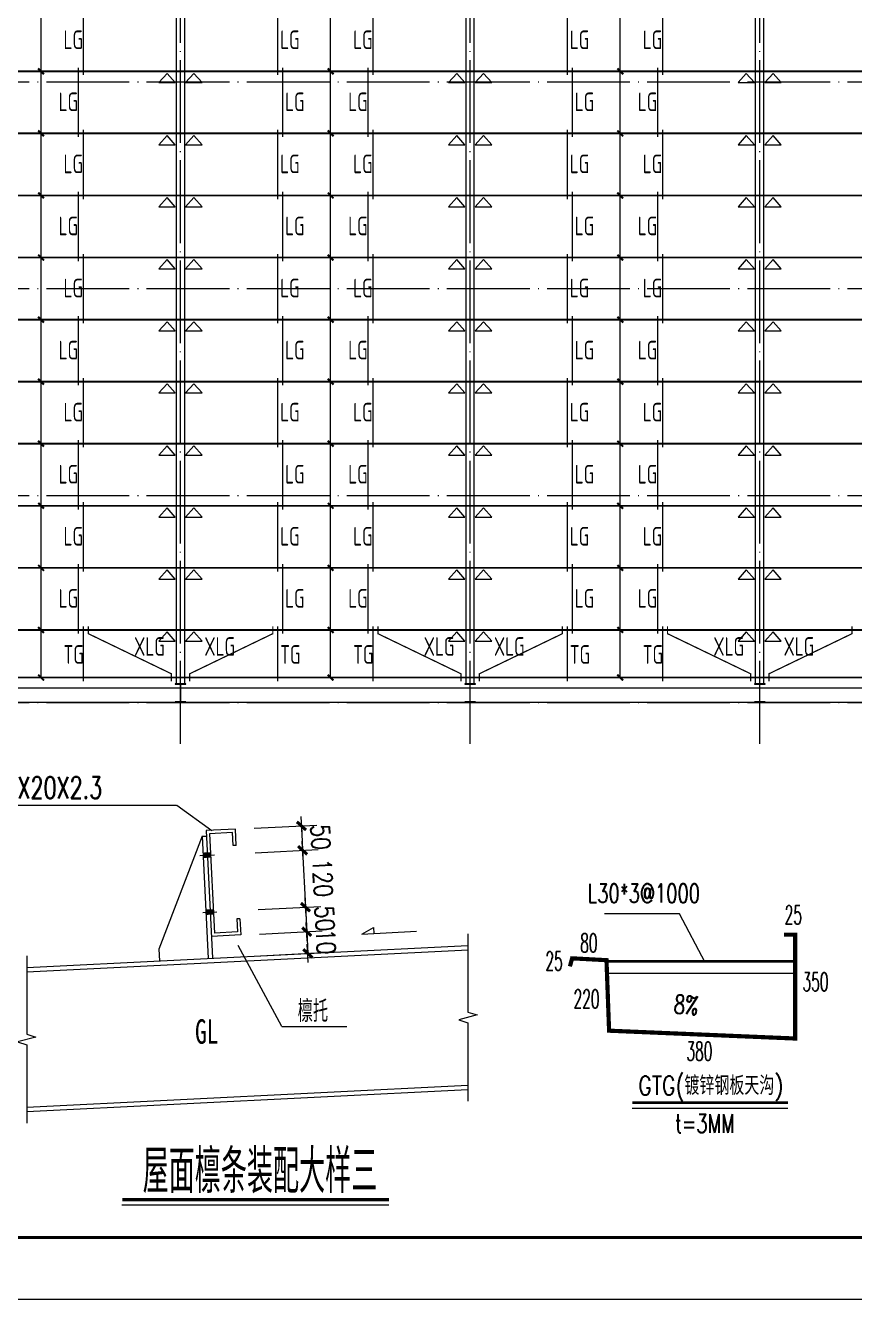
# Model space of a CAD drawing. Header units: millimetres. Extents: x 19781 to 898973, y -947928 to -267362.
# Drawn here: x 510388 to 530426, y -635803 to -605011 of the extents above; entities that cross this region are included whole.
import ezdxf

# ---------------------------------------------------------------- set-up
doc = ezdxf.new("R2010")
doc.units = ezdxf.units.MM
doc.header["$LTSCALE"] = 100
doc.header["$PDSIZE"] = -5
doc.linetypes.add('CENTER', pattern=[50.8, 31.75, -6.35, 6.35, -6.35])
doc.linetypes.add('DOTE', pattern=[2.42, 2, -0.2, 0.02, -0.2])
doc.layers.get('0').update_dxf_attribs({"lineweight": 18})
doc.layers.get('Defpoints').update_dxf_attribs({"lineweight": 18})
for name, color, linetype, lineweight in [('10', 7, 'Continuous', 18), ('AXIS', 3, 'Continuous', 18), ('BORDER', 7, 'Continuous', 18), ('C', 6, 'CENTER', 18), ('DOTE', 1, 'DOTE', 18), ('PUB_DIM', 3, 'Continuous', 18), ('PUB_TEXT', 7, 'Continuous', 18), ('TC', 151, 'Continuous', 18), ('THICK', 6, 'Continuous', 18), ('卫浴', 7, 'Continuous', 18), ('数字', 3, 'Continuous', 20), ('构件号', 1, 'Continuous', 18), ('系杆支撑', 2, 'Continuous', 18), ('螺栓孔标注', 253, 'Continuous', 18), ('钢柱', 4, 'Continuous', 20), ('钢梁', 4, 'Continuous', 5)]:
    doc.layers.add(name, color=color, linetype=linetype, lineweight=lineweight)
doc.styles.add('1', font='simhei.ttf')
doc.styles.add('_HZTXT', font='txt.shx', dxfattribs={"width": 0.7, "bigfont": 'hztxt.shx'})
doc.styles.add('dim_font', font='simplex.shx', dxfattribs={"width": 0.8, "bigfont": 'gbcbig.shx'})
doc.styles.add('hztxt', font='txt.shx', dxfattribs={"width": 0.7, "bigfont": 'hztxt.shx'})
doc.styles.add('TSSD_REIN', font='tssdeng.shx', dxfattribs={"width": 0.7, "bigfont": 'hztxt.shx'})
doc.dimstyles.new('dimn', dxfattribs={"dimtxt": 300, "dimasz": 1, "dimexe": 250, "dimexo": 300, "dimgap": 150, "dimtad": 1, "dimdec": 0, "dimzin": 0, "dimdsep": 46, "dimtxsty": 'dim_font', "dimblk": '_CAXARROW', "dimcen": 1, "dimdle": 2, "dimclrt": 7, "dimadec": 1, "dimazin": 0, "dimtfac": 1, "dimtdec": 0, "dimtix": 1, "dimtmove": 2, "dimatfit": 3, "dimfxl": 1, "dimtolj": 1, "dimtzin": 0, "dimarcsym": 0})
pattern_1 = [(45, (0, 0), (-7.07106781, 7.07106781), []), (45, (0, 2.5), (-7.07106781, 7.07106781), [])]

# ---------------------------------------------------------------- blocks, each defined once
blk = doc.blocks.new('_DIMX')
blk.add_line((-150, 0), (150, 0))
blk.add_lwpolyline([(-70, -70, 50, 50, 0), (70, 70, 50, 50, 0)], format="xyseb")
blk = doc.blocks.new('*X1237')
at = {"layer": 'AXIS', "color": 0, "linetype": 'Continuous', "lineweight": -2, "transparency": 16777216}
for p, q in [((5479, 6071), (6491, 6122)), ((6242, 6110), (6242, 6111)), ((6242, 6109), (6261, 5716)), ((5499, 5678), (6511, 5729)), ((6261, 5715), (6262, 5714))]:
    blk.add_line(p, q, dxfattribs=at)
at = {"layer": 'AXIS', "color": 0, "linetype": 'Continuous', "lineweight": -2, "transparency": 16777216, "xscale": 1.00005, "yscale": 1.00005, "zscale": 1.00005}
for p, rotation in [((6242, 6109), 272.8624052261505), ((6261, 5716), 92.86240522615056)]:
    blk.add_blockref('_DIMX', p, dxfattribs=dict(at, rotation=rotation))
at = {"layer": 'AXIS', "color": 7, "linetype": 'Continuous', "transparency": 16777216, "insert": (6551, 5928), "char_height": 300, "width": 1165.77, "attachment_point": 5, "rotation": 272.8624, "style": 'dim_font'}
blk.add_mtext('50', dxfattribs=at)
blk = doc.blocks.new('_CAXARROW')
blk.add_hatch(color=0).paths.add_polyline_path([(0, 0), (-1, 0.125), (-1, -0.125)], flags=0)
blk = doc.blocks.new('*X1238')
at = {"layer": 'AXIS', "color": 0, "linetype": 'Continuous', "lineweight": -2, "transparency": 16777216}
for p, q in [((5499, 5678), (6511, 5729)), ((6261, 5715), (6307, 4800)), ((5545, 4760), (6557, 4811))]:
    blk.add_line(p, q, dxfattribs=at)
at = {"layer": 'AXIS', "color": 0, "linetype": 'Continuous', "lineweight": -2, "transparency": 16777216, "xscale": 1.00005, "yscale": 1.00005, "zscale": 1.00005}
for p, rotation in [((6261, 5716), 92.8624052261158), ((6307, 4799), 272.8624052261158)]:
    blk.add_blockref('_DIMX', p, dxfattribs=dict(at, rotation=rotation))
at = {"layer": 'AXIS', "color": 7, "linetype": 'Continuous', "transparency": 16777216, "insert": (6584, 5272), "char_height": 300, "width": 1748.66, "attachment_point": 5, "rotation": 272.8624, "style": 'dim_font'}
blk.add_mtext('120', dxfattribs=at)
blk = doc.blocks.new('*X1239')
at = {"layer": 'AXIS', "color": 0, "linetype": 'Continuous', "lineweight": -2, "transparency": 16777216}
for p, q in [((5545, 4760), (6557, 4811)), ((6307, 4800), (6307, 4801)), ((6307, 4799), (6327, 4405)), ((5564, 4367), (6577, 4418)), ((6327, 4404), (6327, 4403))]:
    blk.add_line(p, q, dxfattribs=at)
at = {"layer": 'AXIS', "color": 0, "linetype": 'Continuous', "lineweight": -2, "transparency": 16777216, "xscale": 1.00005, "yscale": 1.00005, "zscale": 1.00005}
for p, rotation in [((6307, 4799), 272.8624052260931), ((6327, 4405), 92.86240522609313)]:
    blk.add_blockref('_DIMX', p, dxfattribs=dict(at, rotation=rotation))
at = {"layer": 'AXIS', "color": 7, "linetype": 'Continuous', "transparency": 16777216, "insert": (6617, 4617), "char_height": 300, "width": 1165.77, "attachment_point": 5, "rotation": 272.8624, "style": 'dim_font'}
blk.add_mtext('50', dxfattribs=at)
blk = doc.blocks.new('*X1240')
at = {"layer": 'AXIS', "color": 0, "linetype": 'Continuous', "lineweight": -2, "transparency": 16777216}
for p, q in [((5564, 4367), (6577, 4418)), ((6327, 4406), (6327, 4407)), ((6327, 4405), (6344, 4056)), ((5582, 4018), (6594, 4068)), ((6344, 4055), (6345, 4054))]:
    blk.add_line(p, q, dxfattribs=at)
at = {"layer": 'AXIS', "color": 0, "linetype": 'Continuous', "lineweight": -2, "transparency": 16777216, "xscale": 1.00005, "yscale": 1.00005, "zscale": 1.00005}
for p, rotation in [((6327, 4405), 272.862405226126), ((6344, 4056), 92.86240522612599)]:
    blk.add_blockref('_DIMX', p, dxfattribs=dict(at, rotation=rotation))
at = {"layer": 'AXIS', "color": 7, "linetype": 'Continuous', "transparency": 16777216, "insert": (6635, 4245), "char_height": 300, "width": 1062.91, "attachment_point": 5, "rotation": 272.8624, "style": 'dim_font'}
blk.add_mtext('10', dxfattribs=at)
blk = doc.blocks.new('A$C02E708AE')
blk.add_line((1399, 397), (3908, 397))
at = {"layer": 'PUB_DIM'}
blk.add_lwpolyline([(1780, 1860, 0, 0, 0), (2731, 1790, 54, 0, 0), (2933, 1774, 0, 0, 0)], format="xyseb", dxfattribs=at)
at = {"layer": '卫浴'}
for p, q in [((1006, 2776), (4045, 2776)), ((1006, 2756), (4045, 2756)), ((1006, 2575), (4045, 2575))]:
    blk.add_line(p, q, dxfattribs=at)
blk.add_lwpolyline([(3844, 3192, 67.3, 67.3, 0), (4023, 3192, 67.3, 67.3, 0), (4023, 1520, 67.3, 67.3, 0), (1026, 1646, 67.3, 67.3, 0), (984, 2782, 67.3, 67.3, 0), (430, 2812, 67.3, 67.3, 0), (395, 2682, 67.3, 67.3, 0)], format="xyseb", dxfattribs=at)
at = {"layer": '构件号', "color": 7}
blk.add_lwpolyline([(1399, 486, 45.5, 45.5, 0), (3908, 486, 45.5, 45.5, 0)], format="xyseb", dxfattribs=at)
at = {"layer": '螺栓孔标注'}
for p, q in [((2159, 3531), (952, 3531)), ((2575, 2745), (2159, 3531))]:
    blk.add_line(p, q, dxfattribs=at)
at = {"layer": 'TC', "color": 7}
for s, height, style, width, p in [('L30*3@1000', 301.5, 'dim_font', 0.7, (681, 3710)), ('25', 301.5, 'dim_font', 0.539583, (3855, 3361)), ('80', 301.5, 'dim_font', 0.539583, (561, 2909)), ('25', 301.5, 'dim_font', 0.539583, (0, 2618)), ('350', 301.5, 'dim_font', 0.539583, (4143, 2282)), ('220', 301.5, 'dim_font', 0.539583, (454, 2007)), ('380', 301.5, 'dim_font', 0.539583, (2272, 1164)), ('GTG(镀锌钢板天沟)', 301.52, '_HZTXT', 0.8, (1496, 611)), ('t=3MM', 301.5, 'dim_font', 0.7, (2089, 0))]:
    blk.add_text(s, height=height, dxfattribs=dict(at, style=style, width=width)).set_placement(p)
at = {"layer": 'TC', "color": 7, "style": 'dim_font', "width": 0.7}
blk.add_text('8%', height=300, rotation=355.2685, dxfattribs=at).set_placement((2060, 1928))
blk = doc.blocks.new('A$C64D21BE6')
at = {"color": 7, "linetype": 'Continuous', "ltscale": 50}
for p, q in [((0, 6442.4), (4231.5, 6442.4)), ((4236.1, 6442.4), (4797.2, 6037.2))]:
    blk.add_line(p, q, dxfattribs=at)
at = {"color": 3, "linetype": 'Continuous', "ltscale": 50}
for p, q in [((5179.6, 6056.3), (4707.7, 6032.7)), ((4707.7, 6032.7), (4810.4, 3979)), ((5129.8, 6001.3), (4762.7, 5982.9)), ((4762.7, 5982.9), (4842.7, 4383.6)), ((5140.2, 5791.5), (5129.8, 6001.3)), ((5192.7, 5794.1), (5179.6, 6056.3)), ((4642.1, 5941.8), (3944.5, 4123.5)), ((4642.1, 5941.8), (4712, 5945.3)), ((4642.1, 5941.8), (4740.4, 3975.5)), ((5192.7, 5794.1), (5140.2, 5791.5)), ((4606.4, 5633.4), (4839.5, 5645)), ((4651.5, 4715.8), (4881.3, 4727.3)), ((5251.7, 4614.3), (5199.2, 4611.7)), ((5199.2, 4611.7), (5209.7, 4402)), ((5251.7, 4614.3), (5264.8, 4352.2)), ((5264.8, 4352.2), (4792.9, 4328.6)), ((5209.7, 4402), (4842.7, 4383.6)), ((1816.1, 3829.2), (8924.6, 4184.7)), ((1819.6, 3759.3), (8928.1, 4114.7)), ((3944.5, 4123.5), (3953.9, 3936.1)), ((1816.1, 1576.2), (8924.6, 1931.7)), ((1816.1, 1506.1), (8924.6, 1861.6))]:
    blk.add_line(p, q, dxfattribs=at)
at = {"color": 1, "linetype": 'Continuous', "ltscale": 50}
for p, q in [((7217.6, 4367.1), (7402.3, 4470.8)), ((7217.6, 4367.1), (8098, 4411.1)), ((7402.3, 4470.8), (7407, 4376.6)), ((5925.1, 2878), (5223.5, 4184.7)), ((5925.1, 2878), (6973.8, 2878)), ((7651.9, 0), (3350.7, 0))]:
    blk.add_line(p, q, dxfattribs=at)
for points in [[(4657.4, 5635.9, 87.5, 87.5, 0), (4779.8, 5642.1, 87.5, 87.5, 0)], [(4703.3, 4718.4, 87.5, 87.5, 0), (4825.7, 4724.5, 87.5, 87.5, 0)], [(3355.1, 87.5, 52.5, 52.5, 0), (7651.9, 87.5, 52.5, 52.5, 0)]]:
    blk.add_lwpolyline(points, format="xyseb", dxfattribs=at)
at = {"layer": 'Defpoints', "color": 0, "linetype": 'ByBlock', "ltscale": 50}
for p in [(4830, 6038.8), (4900.8, 5648.1), (4900.8, 5648.1), (4947.4, 4730.6), (4947.4, 4730.6), (4967.1, 4337.3), (5387.2, 4358.3)]:
    blk.add_point(p, dxfattribs=at)
at = {"layer": 'PUB_TEXT'}
for points in [[(8924.6, 4371.4), (8924.6, 3109.8), (9071.3, 3063.1), (8777.9, 2983.1), (8924.6, 2936.4), (8924.6, 1674.9)], [(1816.1, 4015.9), (1816.1, 2754.4), (1962.8, 2707.7), (1669.4, 2627.7), (1816.1, 2581), (1816.1, 1319.4)]]:
    blk.add_lwpolyline(points, dxfattribs=at)
at = {"color": 7, "linetype": 'Continuous', "ltscale": 50, "style": 'hztxt', "width": 0.7}
for s, height, p in [('C220X75X20X2.3', 350.035, (186.4, 6549.3)), ('檩托', 350.04, (6182.3, 2949.4))]:
    blk.add_text(s, height=height, dxfattribs=at).set_placement(p)
at = {"color": 3, "linetype": 'Continuous', "ltscale": 50, "style": '1', "width": 0.7}
blk.add_text('GL', height=393.79, dxfattribs=at).set_placement((4527.6, 2599.7))
at = {"style": '_HZTXT', "width": 0.6}
blk.add_text('屋面檩条装配大样三', height=700.07, dxfattribs=at).set_placement((3683.6, 193.6))
at = {"layer": 'AXIS', "linetype": 'Continuous'}
for base, p1, p2, text, picture, middle in [((6261.4, 5716.1), (5179.6, 6056.3), (5199.2, 5663), '50', '*X1237', (6551.2, 5927.8)), ((6307.3, 4798.6), (5199.2, 5663), (5245.1, 4745.4), '120', '*X1238', (6584, 5272.3)), ((6327, 4405.3), (5245.1, 4745.4), (5264.8, 4352.2), '50', '*X1239', (6616.8, 4616.9)), ((6344.4, 4055.7), (5264.8, 4352.2), (5282.3, 4002.6), '10', '*X1240', (6635.3, 4245.4))]:
    dim = blk.add_linear_dim(base=base, p1=p1, p2=p2, angle=272.86241, text=text, dimstyle='dimn', override={"dimscale": 1.00005, "dimlfac": 0.99995, "dimsah": 1}, dxfattribs=at)
    dim.commit()
    dim.dimension.update_dxf_attribs({"geometry": picture, "text_midpoint": middle})

msp = doc.modelspace()

# ---------------------------------------------------------------- hatches: boundary and pattern name
at = {"layer": '10', "ltscale": 100}
h = msp.add_hatch(dxfattribs=at)
h.set_pattern_fill('金属', color=256, style=0, pattern_type=0)
h.set_pattern_definition(pattern_1)
h.paths.add_polyline_path([(514140.21, -620932.05), (514266.21, -620932.05), (514266.21, -620920.05), (514006.21, -620920.05), (514006.21, -620932.05), (514132.21, -620932.05), (514132.21, -621358.05), (514006.21, -621358.05), (514006.21, -621370.05), (514266.21, -621370.05), (514266.21, -621358.05), (514140.21, -621358.05)], flags=0)
h = msp.add_hatch(dxfattribs=at)
h.set_pattern_fill('金属', color=256, style=0, pattern_type=0)
h.set_pattern_definition(pattern_1)
h.paths.add_polyline_path([(521140.21, -620932.05), (521266.21, -620932.05), (521266.21, -620920.05), (521006.21, -620920.05), (521006.21, -620932.05), (521132.21, -620932.05), (521132.21, -621358.05), (521006.21, -621358.05), (521006.21, -621370.05), (521266.21, -621370.05), (521266.21, -621358.05), (521140.21, -621358.05)], flags=0)
h = msp.add_hatch(dxfattribs=at)
h.set_pattern_fill('金属', color=256, style=0, pattern_type=0)
h.set_pattern_definition(pattern_1)
h.paths.add_polyline_path([(528140.21, -620932.05), (528266.21, -620932.05), (528266.21, -620920.05), (528006.21, -620920.05), (528006.21, -620932.05), (528132.21, -620932.05), (528132.21, -621358.05), (528006.21, -621358.05), (528006.21, -621370.05), (528266.21, -621370.05), (528266.21, -621358.05), (528140.21, -621358.05)], flags=0)

# ---------------------------------------------------------------- linework, layer by layer
at = {"layer": 'BORDER'}
msp.add_lwpolyline([(431826, -635802.53), (431826, -572802.53), (565476, -572802.53), (565476, -635802.53)], close=True, dxfattribs=at)
msp.add_lwpolyline([(435576, -634302.53, 75, 75, 0), (435576, -574302.53, 75, 75, 0), (563976, -574302.53, 75, 75, 0), (563976, -634302.53, 75, 75, 0)], format="xyseb", close=True, dxfattribs=at)
at = {"layer": 'C'}
for points in [[(510694.21, -606050.05, 50, 50, 0), (510834.21, -606190.05, 50, 50, 0)], [(517694.21, -606050.05, 50, 50, 0), (517834.21, -606190.05, 50, 50, 0)], [(524694.21, -606050.05, 50, 50, 0), (524834.21, -606190.05, 50, 50, 0)], [(510694.21, -607550.05, 50, 50, 0), (510834.21, -607690.05, 50, 50, 0)], [(517694.21, -607550.05, 50, 50, 0), (517834.21, -607690.05, 50, 50, 0)], [(524694.21, -607550.05, 50, 50, 0), (524834.21, -607690.05, 50, 50, 0)], [(510694.21, -609050.05, 50, 50, 0), (510834.21, -609190.05, 50, 50, 0)], [(517694.21, -609050.05, 50, 50, 0), (517834.21, -609190.05, 50, 50, 0)], [(524694.21, -609050.05, 50, 50, 0), (524834.21, -609190.05, 50, 50, 0)], [(510694.21, -610550.05, 50, 50, 0), (510834.21, -610690.05, 50, 50, 0)], [(517694.21, -610550.05, 50, 50, 0), (517834.21, -610690.05, 50, 50, 0)], [(524694.21, -610550.05, 50, 50, 0), (524834.21, -610690.05, 50, 50, 0)], [(510694.21, -612050.05, 50, 50, 0), (510834.21, -612190.05, 50, 50, 0)], [(517694.21, -612050.05, 50, 50, 0), (517834.21, -612190.05, 50, 50, 0)], [(524694.21, -612050.05, 50, 50, 0), (524834.21, -612190.05, 50, 50, 0)], [(510694.21, -613550.05, 50, 50, 0), (510834.21, -613690.05, 50, 50, 0)], [(517694.21, -613550.05, 50, 50, 0), (517834.21, -613690.05, 50, 50, 0)], [(524694.21, -613550.05, 50, 50, 0), (524834.21, -613690.05, 50, 50, 0)], [(510694.21, -615050.05, 50, 50, 0), (510834.21, -615190.05, 50, 50, 0)], [(517694.21, -615050.05, 50, 50, 0), (517834.21, -615190.05, 50, 50, 0)], [(524694.21, -615050.05, 50, 50, 0), (524834.21, -615190.05, 50, 50, 0)], [(510694.21, -616550.05, 50, 50, 0), (510834.21, -616690.05, 50, 50, 0)], [(517694.21, -616550.05, 50, 50, 0), (517834.21, -616690.05, 50, 50, 0)], [(524694.21, -616550.05, 50, 50, 0), (524834.21, -616690.05, 50, 50, 0)], [(510694.21, -618050.05, 50, 50, 0), (510834.21, -618190.05, 50, 50, 0)], [(517694.21, -618050.05, 50, 50, 0), (517834.21, -618190.05, 50, 50, 0)], [(524694.21, -618050.05, 50, 50, 0), (524834.21, -618190.05, 50, 50, 0)], [(510694.21, -619550.05, 50, 50, 0), (510834.21, -619690.05, 50, 50, 0)], [(517694.21, -619550.05, 50, 50, 0), (517834.21, -619690.05, 50, 50, 0)], [(524694.21, -619550.05, 50, 50, 0), (524834.21, -619690.05, 50, 50, 0)], [(510694.21, -620700.05, 50, 50, 0), (510834.21, -620840.05, 50, 50, 0)], [(517694.21, -620700.05, 50, 50, 0), (517834.21, -620840.05, 50, 50, 0)], [(524694.21, -620700.05, 50, 50, 0), (524834.21, -620840.05, 50, 50, 0)]]:
    msp.add_lwpolyline(points, format="xyseb", dxfattribs=at)
at = {"layer": 'DOTE', "linetype": 'DOTE', "ltscale": 10}
for p, q in [((514136.21, -622370.05), (514136.21, -580370.05)), ((521136.21, -622370.05), (521136.21, -580370.05)), ((528136.21, -622370.05), (528136.21, -580370.05)), ((443136.21, -606370.05), (543136.21, -606370.05)), ((443136.21, -611370.05), (543136.21, -611370.05)), ((443136.21, -616370.05), (543136.21, -616370.05)), ((443136.21, -621370.05), (543136.21, -621370.05))]:
    msp.add_line(p, q, dxfattribs=at)
at = {"layer": 'PUB_DIM', "color": 6, "linetype": 'Continuous'}
for points in [[(514009.39, -606392.32), (513811.04, -606169.69), (513612.68, -606392.32)], [(514656.39, -606392.32), (514458.04, -606169.69), (514259.68, -606392.32)], [(521009.39, -606392.32), (520811.04, -606169.69), (520612.68, -606392.32)], [(521656.39, -606392.32), (521458.04, -606169.69), (521259.68, -606392.32)], [(528009.39, -606392.32), (527811.04, -606169.69), (527612.68, -606392.32)], [(528656.39, -606392.32), (528458.04, -606169.69), (528259.68, -606392.32)], [(514009.39, -607892.32), (513811.04, -607669.69), (513612.68, -607892.32)], [(514656.39, -607892.32), (514458.04, -607669.69), (514259.68, -607892.32)], [(521009.39, -607892.32), (520811.04, -607669.69), (520612.68, -607892.32)], [(521656.39, -607892.32), (521458.04, -607669.69), (521259.68, -607892.32)], [(528009.39, -607892.32), (527811.04, -607669.69), (527612.68, -607892.32)], [(528656.39, -607892.32), (528458.04, -607669.69), (528259.68, -607892.32)], [(514009.39, -609392.32), (513811.04, -609169.69), (513612.68, -609392.32)], [(514656.39, -609392.32), (514458.04, -609169.69), (514259.68, -609392.32)], [(521009.39, -609392.32), (520811.04, -609169.69), (520612.68, -609392.32)], [(521656.39, -609392.32), (521458.04, -609169.69), (521259.68, -609392.32)], [(528009.39, -609392.32), (527811.04, -609169.69), (527612.68, -609392.32)], [(528656.39, -609392.32), (528458.04, -609169.69), (528259.68, -609392.32)], [(514009.39, -610892.32), (513811.04, -610669.69), (513612.68, -610892.32)], [(514656.39, -610892.32), (514458.04, -610669.69), (514259.68, -610892.32)], [(521009.39, -610892.32), (520811.04, -610669.69), (520612.68, -610892.32)], [(521656.39, -610892.32), (521458.04, -610669.69), (521259.68, -610892.32)], [(528009.39, -610892.32), (527811.04, -610669.69), (527612.68, -610892.32)], [(528656.39, -610892.32), (528458.04, -610669.69), (528259.68, -610892.32)], [(514009.39, -612392.32), (513811.04, -612169.69), (513612.68, -612392.32)], [(514656.39, -612392.32), (514458.04, -612169.69), (514259.68, -612392.32)], [(521009.39, -612392.32), (520811.04, -612169.69), (520612.68, -612392.32)], [(521656.39, -612392.32), (521458.04, -612169.69), (521259.68, -612392.32)], [(528009.39, -612392.32), (527811.04, -612169.69), (527612.68, -612392.32)], [(528656.39, -612392.32), (528458.04, -612169.69), (528259.68, -612392.32)], [(514009.39, -613892.32), (513811.04, -613669.69), (513612.68, -613892.32)], [(514656.39, -613892.32), (514458.04, -613669.69), (514259.68, -613892.32)], [(521009.39, -613892.32), (520811.04, -613669.69), (520612.68, -613892.32)], [(521656.39, -613892.32), (521458.04, -613669.69), (521259.68, -613892.32)], [(528009.39, -613892.32), (527811.04, -613669.69), (527612.68, -613892.32)], [(528656.39, -613892.32), (528458.04, -613669.69), (528259.68, -613892.32)], [(514009.39, -615392.32), (513811.04, -615169.69), (513612.68, -615392.32)], [(514656.39, -615392.32), (514458.04, -615169.69), (514259.68, -615392.32)], [(521009.39, -615392.32), (520811.04, -615169.69), (520612.68, -615392.32)], [(521656.39, -615392.32), (521458.04, -615169.69), (521259.68, -615392.32)], [(528009.39, -615392.32), (527811.04, -615169.69), (527612.68, -615392.32)], [(528656.39, -615392.32), (528458.04, -615169.69), (528259.68, -615392.32)], [(514009.39, -616892.32), (513811.04, -616669.69), (513612.68, -616892.32)], [(514656.39, -616892.32), (514458.04, -616669.69), (514259.68, -616892.32)], [(521009.39, -616892.32), (520811.04, -616669.69), (520612.68, -616892.32)], [(521656.39, -616892.32), (521458.04, -616669.69), (521259.68, -616892.32)], [(528009.39, -616892.32), (527811.04, -616669.69), (527612.68, -616892.32)], [(528656.39, -616892.32), (528458.04, -616669.69), (528259.68, -616892.32)], [(514009.39, -618392.32), (513811.04, -618169.69), (513612.68, -618392.32)], [(514656.39, -618392.32), (514458.04, -618169.69), (514259.68, -618392.32)], [(521009.39, -618392.32), (520811.04, -618169.69), (520612.68, -618392.32)], [(521656.39, -618392.32), (521458.04, -618169.69), (521259.68, -618392.32)], [(528009.39, -618392.32), (527811.04, -618169.69), (527612.68, -618392.32)], [(528656.39, -618392.32), (528458.04, -618169.69), (528259.68, -618392.32)], [(514009.39, -619892.32), (513811.04, -619669.69), (513612.68, -619892.32)], [(514656.39, -619892.32), (514458.04, -619669.69), (514259.68, -619892.32)], [(521009.39, -619892.32), (520811.04, -619669.69), (520612.68, -619892.32)], [(521656.39, -619892.32), (521458.04, -619669.69), (521259.68, -619892.32)], [(528009.39, -619892.32), (527811.04, -619669.69), (527612.68, -619892.32)], [(528656.39, -619892.32), (528458.04, -619669.69), (528259.68, -619892.32)]]:
    msp.add_lwpolyline(points, close=True, dxfattribs=at)
at = {"layer": 'THICK', "ltscale": 100}
for p, q in [((510764.21, -620770.05), (510764.21, -580069.48)), ((517764.21, -620770.05), (517764.21, -580069.48)), ((524764.21, -620770.05), (524764.21, -580069.48))]:
    msp.add_line(p, q, dxfattribs=at)
at = {"layer": '卫浴', "ltscale": 100}
msp.add_lwpolyline([(542136.21, -621020.05), (542136.21, -621370.05), (444136.21, -621370.05), (444136.21, -621020.05)], close=True, dxfattribs=at)
at = {"layer": '构件号'}
for points in [[(542136.21, -606120.05, 45, 45, 0), (444136.21, -606120.05, 45, 45, 0)], [(542136.21, -607620.05, 45, 45, 0), (444136.21, -607620.05, 45, 45, 0)], [(542136.21, -609120.05, 45, 45, 0), (444136.21, -609120.05, 45, 45, 0)], [(542136.21, -610620.05, 45, 45, 0), (444136.21, -610620.05, 45, 45, 0)], [(542136.21, -612120.05, 45, 45, 0), (444136.21, -612120.05, 45, 45, 0)], [(542136.21, -613620.05, 45, 45, 0), (444136.21, -613620.05, 45, 45, 0)], [(542136.21, -615120.05, 45, 45, 0), (444136.21, -615120.05, 45, 45, 0)], [(542136.21, -616620.05, 45, 45, 0), (444136.21, -616620.05, 45, 45, 0)], [(542136.21, -618120.05, 45, 45, 0), (444136.21, -618120.05, 45, 45, 0)], [(542136.21, -619620.05, 45, 45, 0), (444136.21, -619620.05, 45, 45, 0)], [(542136.21, -620770.05, 45, 45, 0), (444136.21, -620770.05, 45, 45, 0)]]:
    msp.add_lwpolyline(points, format="xyseb", dxfattribs=at)
at = {"layer": '系杆支撑'}
for points in [[(511786.21, -606210.21, 30, 30, 0), (511786.21, -604530.24, 30, 30, 0)], [(516486.21, -606210.21, 30, 30, 0), (516486.21, -604530.24, 30, 30, 0)], [(518786.21, -606210.21, 30, 30, 0), (518786.21, -604530.24, 30, 30, 0)], [(523486.21, -606210.21, 30, 30, 0), (523486.21, -604530.24, 30, 30, 0)], [(525786.21, -606210.21, 30, 30, 0), (525786.21, -604530.24, 30, 30, 0)], [(511666.21, -607710.21, 30, 30, 0), (511666.21, -606030.24, 30, 30, 0)], [(516606.21, -607710.21, 30, 30, 0), (516606.21, -606030.24, 30, 30, 0)], [(518666.21, -607710.21, 30, 30, 0), (518666.21, -606030.24, 30, 30, 0)], [(523606.21, -607710.21, 30, 30, 0), (523606.21, -606030.24, 30, 30, 0)], [(525666.21, -607710.21, 30, 30, 0), (525666.21, -606030.24, 30, 30, 0)], [(511786.21, -609210.21, 30, 30, 0), (511786.21, -607530.24, 30, 30, 0)], [(516486.21, -609210.21, 30, 30, 0), (516486.21, -607530.24, 30, 30, 0)], [(518786.21, -609210.21, 30, 30, 0), (518786.21, -607530.24, 30, 30, 0)], [(523486.21, -609210.21, 30, 30, 0), (523486.21, -607530.24, 30, 30, 0)], [(525786.21, -609210.21, 30, 30, 0), (525786.21, -607530.24, 30, 30, 0)], [(511666.21, -610710.21, 30, 30, 0), (511666.21, -609030.24, 30, 30, 0)], [(516606.21, -610710.21, 30, 30, 0), (516606.21, -609030.24, 30, 30, 0)], [(518666.21, -610710.21, 30, 30, 0), (518666.21, -609030.24, 30, 30, 0)], [(523606.21, -610710.21, 30, 30, 0), (523606.21, -609030.24, 30, 30, 0)], [(525666.21, -610710.21, 30, 30, 0), (525666.21, -609030.24, 30, 30, 0)], [(511786.21, -612210.21, 30, 30, 0), (511786.21, -610530.24, 30, 30, 0)], [(516486.21, -612210.21, 30, 30, 0), (516486.21, -610530.24, 30, 30, 0)], [(518786.21, -612210.21, 30, 30, 0), (518786.21, -610530.24, 30, 30, 0)], [(523486.21, -612210.21, 30, 30, 0), (523486.21, -610530.24, 30, 30, 0)], [(525786.21, -612210.21, 30, 30, 0), (525786.21, -610530.24, 30, 30, 0)], [(511666.21, -613710.21, 30, 30, 0), (511666.21, -612030.24, 30, 30, 0)], [(516606.21, -613710.21, 30, 30, 0), (516606.21, -612030.24, 30, 30, 0)], [(518666.21, -613710.21, 30, 30, 0), (518666.21, -612030.24, 30, 30, 0)], [(523606.21, -613710.21, 30, 30, 0), (523606.21, -612030.24, 30, 30, 0)], [(525666.21, -613710.21, 30, 30, 0), (525666.21, -612030.24, 30, 30, 0)], [(511786.21, -615210.21, 30, 30, 0), (511786.21, -613530.24, 30, 30, 0)], [(516486.21, -615210.21, 30, 30, 0), (516486.21, -613530.24, 30, 30, 0)], [(518786.21, -615210.21, 30, 30, 0), (518786.21, -613530.24, 30, 30, 0)], [(523486.21, -615210.21, 30, 30, 0), (523486.21, -613530.24, 30, 30, 0)], [(525786.21, -615210.21, 30, 30, 0), (525786.21, -613530.24, 30, 30, 0)], [(511666.21, -616710.21, 30, 30, 0), (511666.21, -615030.24, 30, 30, 0)], [(516606.21, -616710.21, 30, 30, 0), (516606.21, -615030.24, 30, 30, 0)], [(518666.21, -616710.21, 30, 30, 0), (518666.21, -615030.24, 30, 30, 0)], [(523606.21, -616710.21, 30, 30, 0), (523606.21, -615030.24, 30, 30, 0)], [(525666.21, -616710.21, 30, 30, 0), (525666.21, -615030.24, 30, 30, 0)], [(511786.21, -618210.21, 30, 30, 0), (511786.21, -616530.24, 30, 30, 0)], [(516486.21, -618210.21, 30, 30, 0), (516486.21, -616530.24, 30, 30, 0)], [(518786.21, -618210.21, 30, 30, 0), (518786.21, -616530.24, 30, 30, 0)], [(523486.21, -618210.21, 30, 30, 0), (523486.21, -616530.24, 30, 30, 0)], [(525786.21, -618210.21, 30, 30, 0), (525786.21, -616530.24, 30, 30, 0)], [(511666.21, -619710.21, 30, 30, 0), (511666.21, -618030.24, 30, 30, 0)], [(516606.21, -619710.21, 30, 30, 0), (516606.21, -618030.24, 30, 30, 0)], [(518666.21, -619710.21, 30, 30, 0), (518666.21, -618030.24, 30, 30, 0)], [(523606.21, -619710.21, 30, 30, 0), (523606.21, -618030.24, 30, 30, 0)], [(525666.21, -619710.21, 30, 30, 0), (525666.21, -618030.24, 30, 30, 0)], [(511786.21, -619529.89, 30, 30, 0), (511786.21, -620859.87, 30, 30, 0)], [(513916.09, -620859.87, 30, 30, 0), (513916.09, -620680.24, 30, 30, 0), (511906.21, -619710.21, 30, 30, 0), (511906.21, -619529.89, 30, 30, 0)], [(514356.33, -620859.87, 30, 30, 0), (514356.33, -620680.24, 30, 30, 0), (516366.21, -619710.21, 30, 30, 0), (516366.21, -619529.89, 30, 30, 0)], [(516486.21, -619529.89, 30, 30, 0), (516486.21, -620859.87, 30, 30, 0)], [(518786.21, -619529.89, 30, 30, 0), (518786.21, -620859.87, 30, 30, 0)], [(520916.09, -620859.87, 30, 30, 0), (520916.09, -620680.24, 30, 30, 0), (518906.21, -619710.21, 30, 30, 0), (518906.21, -619529.89, 30, 30, 0)], [(521356.33, -620859.87, 30, 30, 0), (521356.33, -620680.24, 30, 30, 0), (523366.21, -619710.21, 30, 30, 0), (523366.21, -619529.89, 30, 30, 0)], [(523486.21, -619529.89, 30, 30, 0), (523486.21, -620859.87, 30, 30, 0)], [(525786.21, -619529.89, 30, 30, 0), (525786.21, -620859.87, 30, 30, 0)], [(527916.09, -620859.87, 30, 30, 0), (527916.09, -620680.24, 30, 30, 0), (525906.21, -619710.21, 30, 30, 0), (525906.21, -619529.89, 30, 30, 0)], [(528356.33, -620859.87, 30, 30, 0), (528356.33, -620680.24, 30, 30, 0), (530366.21, -619710.21, 30, 30, 0), (530366.21, -619529.89, 30, 30, 0)]]:
    msp.add_lwpolyline(points, format="xyseb", dxfattribs=at)
at = {"layer": '钢柱', "ltscale": 100}
for points in [[(514140.21, -620932.05), (514266.21, -620932.05), (514266.21, -620920.05), (514006.21, -620920.05), (514006.21, -620932.05), (514132.21, -620932.05), (514132.21, -621358.05), (514006.21, -621358.05), (514006.21, -621370.05), (514266.21, -621370.05), (514266.21, -621358.05), (514140.21, -621358.05)], [(521140.21, -620932.05), (521266.21, -620932.05), (521266.21, -620920.05), (521006.21, -620920.05), (521006.21, -620932.05), (521132.21, -620932.05), (521132.21, -621358.05), (521006.21, -621358.05), (521006.21, -621370.05), (521266.21, -621370.05), (521266.21, -621358.05), (521140.21, -621358.05)], [(528140.21, -620932.05), (528266.21, -620932.05), (528266.21, -620920.05), (528006.21, -620920.05), (528006.21, -620932.05), (528132.21, -620932.05), (528132.21, -621358.05), (528006.21, -621358.05), (528006.21, -621370.05), (528266.21, -621370.05), (528266.21, -621358.05), (528140.21, -621358.05)]]:
    msp.add_lwpolyline(points, close=True, dxfattribs=at)
at = {"layer": '钢梁', "ltscale": 100}
for p, q in [((514036.21, -620920.05), (514036.21, -581820.05)), ((514236.21, -620920.05), (514236.21, -581820.05)), ((521036.21, -620920.05), (521036.21, -581820.05)), ((521236.21, -620920.05), (521236.21, -581820.05)), ((528036.21, -620920.05), (528036.21, -581820.05)), ((528236.21, -620920.05), (528236.21, -581820.05))]:
    msp.add_line(p, q, dxfattribs=at)

# ---------------------------------------------------------------- block references
at = {"ltscale": 100, "xscale": 1.5, "yscale": 1.5, "zscale": 1.5}
msp.add_blockref('A$C02E708AE', (522955.21, -631774.53), dxfattribs=at)
at = {"layer": '钢梁', "ltscale": 100, "xscale": 1.5, "yscale": 1.5, "zscale": 1.5}
msp.add_blockref('A$C64D21BE6', (507694.86, -633520.11), dxfattribs=at)

# ---------------------------------------------------------------- texts
at = {"layer": '数字', "ltscale": 100, "style": 'TSSD_REIN', "width": 0.7}
for s, p in [('LG', (511307.58, -605581.83)), ('LG', (516543.58, -605581.83)), ('LG', (518307.58, -605581.83)), ('LG', (523543.58, -605581.83)), ('LG', (525307.58, -605581.83)), ('LG', (511187.58, -607081.83)), ('LG', (516663.58, -607081.83)), ('LG', (518187.58, -607081.83)), ('LG', (523663.58, -607081.83)), ('LG', (525187.58, -607081.83)), ('LG', (511307.58, -608581.83)), ('LG', (516543.58, -608581.83)), ('LG', (518307.58, -608581.83)), ('LG', (523543.58, -608581.83)), ('LG', (525307.58, -608581.83)), ('LG', (511187.58, -610081.83)), ('LG', (516663.58, -610081.83)), ('LG', (518187.58, -610081.83)), ('LG', (523663.58, -610081.83)), ('LG', (525187.58, -610081.83)), ('LG', (511307.58, -611581.83)), ('LG', (516543.58, -611581.83)), ('LG', (518307.58, -611581.83)), ('LG', (523543.58, -611581.83)), ('LG', (525307.58, -611581.83)), ('LG', (511187.58, -613081.83)), ('LG', (516663.58, -613081.83)), ('LG', (518187.58, -613081.83)), ('LG', (523663.58, -613081.83)), ('LG', (525187.58, -613081.83)), ('LG', (511307.58, -614581.83)), ('LG', (516543.58, -614581.83)), ('LG', (518307.58, -614581.83)), ('LG', (523543.58, -614581.83)), ('LG', (525307.58, -614581.83)), ('LG', (511187.58, -616081.83)), ('LG', (516663.58, -616081.83)), ('LG', (518187.58, -616081.83)), ('LG', (523663.58, -616081.83)), ('LG', (525187.58, -616081.83)), ('LG', (511307.58, -617581.83)), ('LG', (516543.58, -617581.83)), ('LG', (518307.58, -617581.83)), ('LG', (523543.58, -617581.83)), ('LG', (525307.58, -617581.83)), ('LG', (511187.58, -619081.83)), ('LG', (516663.58, -619081.83)), ('LG', (518187.58, -619081.83)), ('LG', (523663.58, -619081.83)), ('LG', (525187.58, -619081.83)), ('XLG', (513013.79, -620244.48)), ('XLG', (514710.79, -620244.48)), ('XLG', (520013.79, -620244.48)), ('XLG', (521710.79, -620244.48)), ('XLG', (527013.79, -620244.48)), ('XLG', (528710.79, -620244.48)), ('TG', (511307.58, -620437.83)), ('TG', (516543.58, -620437.83)), ('TG', (518307.58, -620437.83)), ('TG', (523543.58, -620437.83)), ('TG', (525307.58, -620437.83))]:
    msp.add_text(s, height=450, dxfattribs=at).set_placement(p)

doc.saveas('drawing.dxf')
